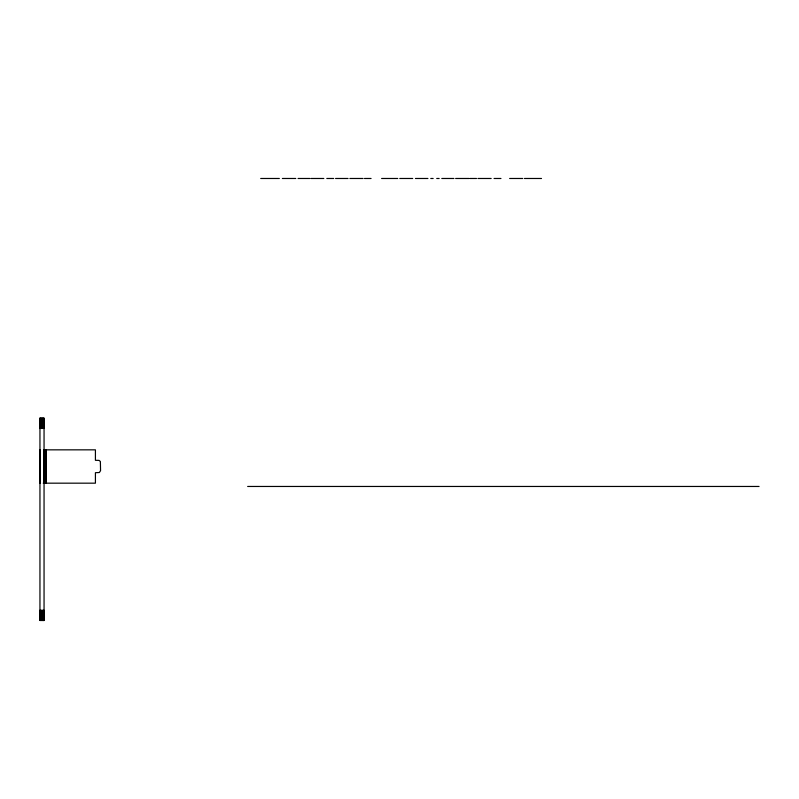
<?xml version="1.0" encoding="UTF-8"?>
<svg xmlns="http://www.w3.org/2000/svg" width="799" height="799" viewBox="0 0 799 799"><rect width="100%" height="100%" fill="white"/><g stroke="black" fill="none" stroke-linecap="round" stroke-linejoin="round"><path stroke-width="1.2" d="M45.263 483.175L45.263 449.837M43.246 483.175L95.421 483.175L95.421 472.698L99.356 472.519L100.554 470.651L100.374 461.512L99.076 460.394L95.421 460.314L95.421 449.837L44.055 449.837M260.704 178.477L279.34 178.477M282.367 178.477L295.78 178.477M298.057 178.477L309.812 178.477M310.871 178.477L323.815 178.477M326.801 178.477L333.702 178.477M335.58 178.477L348.064 178.477M349.872 178.477L363.086 178.477M364.474 178.477L371.066 178.477M381.612 178.477L397.762 178.477M399.76 178.477L412.703 178.477M415.44 178.477L427.924 178.477M430.771 178.477L433.158 178.477M436.723 178.477L439.15 178.477M441.787 178.477L453.922 178.477M455.64 178.477L469.053 178.477M469.942 178.477L476.524 178.477M477.942 178.477L491.155 178.477M494.052 178.477L500.953 178.477M509.642 178.477L522.746 178.477M524.434 178.477L541.502 178.477M39.95 418.177L44.055 418.157L44.055 620.523L39.95 620.493L39.95 418.157M39.95 418.356L44.055 418.247M39.95 418.506L44.055 418.506M39.95 418.696L44.055 418.696M39.95 418.936L44.055 418.936M39.95 419.215L44.055 419.215M39.95 419.535L44.055 419.535M39.95 419.884L44.055 419.884M39.95 420.274L44.055 420.274M39.95 420.703L44.055 420.703M39.95 421.163L44.055 421.163M39.95 421.652L44.055 421.652M39.95 422.172L44.055 422.172M39.95 422.721L44.055 422.721M39.95 423.29L44.055 423.29M39.95 423.879L44.055 423.879M39.95 424.499L44.055 424.499M39.95 425.128L44.055 425.128M39.95 425.767L44.055 425.767M39.95 426.426L44.055 426.426M39.95 427.085L44.055 427.085M39.95 427.755L44.055 427.755M39.95 428.424L44.055 428.424M39.95 449.837L39.95 483.175M247.66 486.461L759.05 486.461M39.95 610.246L44.055 610.246M39.95 610.915L44.055 610.915M39.95 611.585L44.055 611.585M39.95 612.254L44.055 612.254M39.95 612.903L44.055 612.903M39.95 613.552L44.055 613.552M39.95 614.181L44.055 614.181M39.95 614.791L44.055 614.791M39.95 615.38L44.055 615.38M39.95 615.949L44.055 615.949M39.95 616.498L44.055 616.498M39.95 617.018L44.055 617.018M39.95 617.507L44.055 617.507M39.95 617.967L44.055 617.967M39.95 618.396L44.055 618.396M39.95 618.786L44.055 618.786M39.95 619.145L44.055 619.145M39.95 619.455L44.055 619.455M39.95 619.734L44.055 619.734M39.95 619.974L44.055 619.974M39.95 620.164L44.055 620.164M39.95 620.324L44.055 620.433M46.112 449.837L46.112 483.175M45.823 449.837L45.823 483.175M45.533 449.837L45.533 483.175M45.004 449.837L45.004 483.175M44.764 449.837L44.764 483.175M44.564 449.837L44.564 483.175M44.384 449.837L44.384 483.175M40.14 449.837L40.03 483.175L40.14 449.837M44.145 449.837L44.145 483.175L44.245 449.837"/></g></svg>
